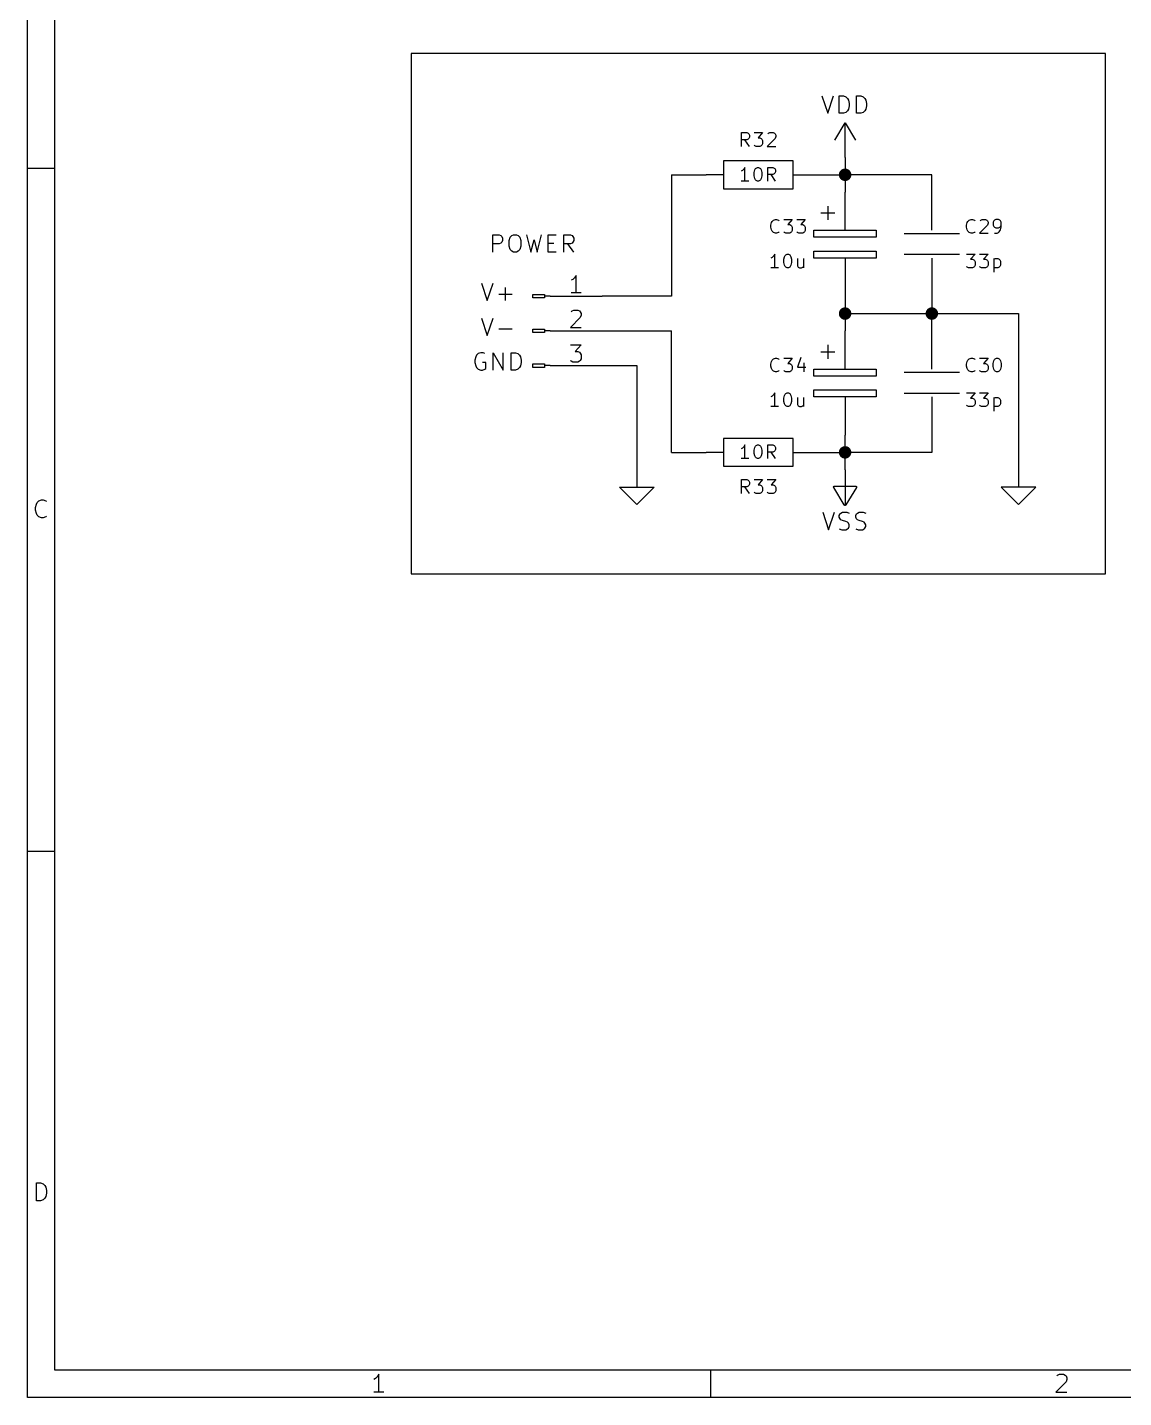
# Model space of a CAD drawing. Header units: millimetres. Extents: x 10 to 287, y -200 to -10.
# Drawn here: x 10 to 90.2, y -200 to -99.7 of the extents above; entities that cross this region are included whole.
import ezdxf

# ---------------------------------------------------------------- set-up
doc = ezdxf.new("R2010")
doc.units = ezdxf.units.MM
for name, color, linetype in [('BLACK', 250, 'CONTINUOUS'), ('CYAN', 134, 'CONTINUOUS'), ('GREENSIXTYFIVE', 129, 'CONTINUOUS'), ('LIGHTBLUE', 172, 'CONTINUOUS'), ('LIGHTRED', 12, 'CONTINUOUS'), ('RED', 14, 'CONTINUOUS')]:
    doc.layers.add(name, color=color, linetype=linetype)

msp = doc.modelspace()

# ---------------------------------------------------------------- linework, layer by layer
at = {"layer": 'BLACK', "linetype": 'CONTINUOUS'}
for p, q in [((69.85, -119.38), (69.85, -120.65)), ((76.2, -119.38), (76.2, -120.65)), ((69.85, -120.65), (69.85, -121.92)), ((69.85, -120.65), (76.2, -120.65)), ((76.2, -121.92), (76.2, -120.65)), ((76.2, -120.65), (82.55, -120.65)), ((82.55, -120.65), (82.55, -132.08)), ((42.8171, -123.8166), (42.7567, -124.0585)), ((42.7567, -124.0585), (42.7567, -124.2399)), ((42.7567, -124.2399), (42.8171, -124.4818)), ((42.8776, -123.6957), (42.8171, -123.8166)), ((42.9986, -123.5747), (42.8776, -123.6957)), ((43.18, -123.5142), (42.9986, -123.5747)), ((43.3614, -123.5142), (43.18, -123.5142)), ((43.5428, -124.2399), (43.3009, -124.2399)), ((43.4824, -123.5747), (43.3614, -123.5142)), ((43.5428, -124.6633), (43.5428, -124.2399)), ((44.0871, -124.7842), (44.0871, -123.5142)), ((44.0871, -123.5142), (44.8128, -124.7842)), ((44.8128, -124.7842), (44.8128, -123.5142)), ((45.4176, -124.7842), (45.4176, -123.5142)), ((45.4176, -123.5142), (45.72, -123.5142)), ((45.72, -123.5142), (45.9014, -123.5747)), ((45.9014, -123.5747), (46.0224, -123.6957)), ((46.0224, -123.6957), (46.0829, -123.8166)), ((46.0829, -123.8166), (46.1433, -124.0585)), ((46.1433, -124.2399), (46.0829, -124.4818)), ((46.1433, -124.0585), (46.1433, -124.2399)), ((42.8171, -124.4818), (42.8776, -124.6028)), ((42.8776, -124.6028), (42.9986, -124.7238)), ((42.9986, -124.7238), (43.18, -124.7842)), ((43.18, -124.7842), (43.3009, -124.7842)), ((43.3009, -124.7842), (43.4824, -124.7238)), ((43.4824, -124.7238), (43.5428, -124.6633)), ((45.72, -124.7842), (45.4176, -124.7842)), ((45.9014, -124.7238), (45.72, -124.7842)), ((46.0224, -124.6028), (45.9014, -124.7238)), ((46.0829, -124.4818), (46.0224, -124.6028)), ((52.07, -124.46), (54.61, -124.46)), ((54.61, -124.46), (54.61, -132.08))]:
    msp.add_line(p, q, dxfattribs=at)
at = {"layer": 'BLACK', "const_width": 0.4572}
for points in [[(69.6214, -120.65, 1), (70.0786, -120.65, 1)], [(75.9714, -120.65, 1), (76.4286, -120.65, 1)]]:
    msp.add_lwpolyline(points, format="xyb", close=True, dxfattribs=at)
at = {"layer": 'CYAN', "linetype": 'CONTINUOUS'}
for p, q in [((62.3333, -110.1842), (62.238, -110.2318)), ((62.3333, -110.1842), (62.238, -110.2318)), ((62.4285, -110.0889), (62.3333, -110.1842)), ((62.4285, -110.0889), (62.3333, -110.1842)), ((62.5237, -109.9461), (62.4285, -110.0889)), ((62.5237, -109.9461), (62.4285, -110.0889)), ((62.5237, -110.9461), (62.5237, -109.9461)), ((62.5237, -110.9461), (62.5237, -109.9461)), ((63.1904, -110.327), (63.238, -110.1365)), ((63.1904, -110.327), (63.238, -110.1365)), ((63.1904, -110.5651), (63.1904, -110.327)), ((63.1904, -110.5651), (63.1904, -110.327)), ((63.238, -110.1365), (63.2857, -110.0413)), ((63.238, -110.1365), (63.2857, -110.0413)), ((63.2857, -110.0413), (63.3333, -109.9937)), ((63.2857, -110.0413), (63.3333, -109.9937)), ((63.3333, -109.9937), (63.4285, -109.9461)), ((63.3333, -109.9937), (63.4285, -109.9461)), ((63.4285, -109.9461), (63.5238, -109.9461)), ((63.4285, -109.9461), (63.5238, -109.9461)), ((63.5238, -109.9461), (63.619, -109.9937)), ((63.5238, -109.9461), (63.619, -109.9937)), ((63.619, -109.9937), (63.6666, -110.0413)), ((63.619, -109.9937), (63.6666, -110.0413)), ((63.6666, -110.0413), (63.7142, -110.1365)), ((63.6666, -110.0413), (63.7142, -110.1365)), ((63.7142, -110.1365), (63.7619, -110.327)), ((63.7142, -110.1365), (63.7619, -110.327)), ((63.7619, -110.327), (63.7619, -110.5651)), ((63.7619, -110.327), (63.7619, -110.5651)), ((64.1904, -110.9461), (64.1904, -109.9461)), ((64.1904, -109.9461), (64.5714, -109.9461)), ((64.1904, -110.9461), (64.1904, -109.9461)), ((64.1904, -109.9461), (64.5714, -109.9461)), ((64.5714, -109.9461), (64.6666, -109.9937)), ((64.5714, -109.9461), (64.6666, -109.9937)), ((64.6666, -109.9937), (64.7143, -110.0413)), ((64.6666, -109.9937), (64.7143, -110.0413)), ((64.7143, -110.0413), (64.7619, -110.1365)), ((64.7143, -110.0413), (64.7619, -110.1365)), ((64.7619, -110.2794), (64.7143, -110.3746)), ((64.7619, -110.2794), (64.7143, -110.3746)), ((64.7619, -110.1365), (64.7619, -110.2794)), ((64.7619, -110.1365), (64.7619, -110.2794)), ((62.8095, -110.9461), (62.238, -110.9461)), ((62.8095, -110.9461), (62.238, -110.9461)), ((63.238, -110.7556), (63.1904, -110.5651)), ((63.238, -110.7556), (63.1904, -110.5651)), ((63.2857, -110.8508), (63.238, -110.7556)), ((63.2857, -110.8508), (63.238, -110.7556)), ((63.3333, -110.8985), (63.2857, -110.8508)), ((63.3333, -110.8985), (63.2857, -110.8508)), ((63.4285, -110.9461), (63.3333, -110.8985)), ((63.4285, -110.9461), (63.3333, -110.8985)), ((63.5238, -110.9461), (63.4285, -110.9461)), ((63.5238, -110.9461), (63.4285, -110.9461)), ((63.619, -110.8985), (63.5238, -110.9461)), ((63.619, -110.8985), (63.5238, -110.9461)), ((63.6666, -110.8508), (63.619, -110.8985)), ((63.6666, -110.8508), (63.619, -110.8985)), ((63.7142, -110.7556), (63.6666, -110.8508)), ((63.7142, -110.7556), (63.6666, -110.8508)), ((63.7619, -110.5651), (63.7142, -110.7556)), ((63.7619, -110.5651), (63.7142, -110.7556)), ((64.5714, -110.4699), (64.1904, -110.4699)), ((64.5714, -110.4699), (64.1904, -110.4699)), ((64.7619, -110.9461), (64.4285, -110.4699)), ((64.7619, -110.9461), (64.4285, -110.4699)), ((64.6666, -110.4223), (64.5714, -110.4699)), ((64.6666, -110.4223), (64.5714, -110.4699)), ((64.7143, -110.3746), (64.6666, -110.4223)), ((64.7143, -110.3746), (64.6666, -110.4223)), ((64.6986, -116.2961), (64.6034, -116.4389)), ((64.6986, -116.2961), (64.6034, -116.4389)), ((64.6986, -117.2961), (64.6986, -116.2961)), ((64.6986, -117.2961), (64.6986, -116.2961)), ((65.4606, -116.3913), (65.5082, -116.3437)), ((65.4606, -116.3913), (65.5082, -116.3437)), ((65.5082, -116.3437), (65.6034, -116.2961)), ((65.5082, -116.3437), (65.6034, -116.2961)), ((65.6034, -116.2961), (65.6987, -116.2961)), ((65.6034, -116.2961), (65.6987, -116.2961)), ((65.6987, -116.2961), (65.7939, -116.3437)), ((65.6987, -116.2961), (65.7939, -116.3437)), ((65.7939, -116.3437), (65.8415, -116.3913)), ((65.7939, -116.3437), (65.8415, -116.3913)), ((78.748, -116.2961), (79.3671, -116.2961)), ((79.3671, -116.2961), (79.0337, -116.677)), ((79.7004, -116.2961), (80.3195, -116.2961)), ((80.3195, -116.2961), (79.9861, -116.677)), ((64.5082, -116.5342), (64.4129, -116.5818)), ((64.5082, -116.5342), (64.4129, -116.5818)), ((64.9844, -117.2961), (64.4129, -117.2961)), ((64.9844, -117.2961), (64.4129, -117.2961)), ((64.6034, -116.4389), (64.5082, -116.5342)), ((64.6034, -116.4389), (64.5082, -116.5342)), ((65.3653, -116.677), (65.4129, -116.4865)), ((65.3653, -116.677), (65.4129, -116.4865)), ((65.3653, -116.9151), (65.3653, -116.677)), ((65.3653, -116.9151), (65.3653, -116.677)), ((65.4129, -117.1056), (65.3653, -116.9151)), ((65.4129, -117.1056), (65.3653, -116.9151)), ((65.4129, -116.4865), (65.4606, -116.3913)), ((65.4129, -116.4865), (65.4606, -116.3913)), ((65.4606, -117.2008), (65.4129, -117.1056)), ((65.4606, -117.2008), (65.4129, -117.1056)), ((65.5082, -117.2485), (65.4606, -117.2008)), ((65.5082, -117.2485), (65.4606, -117.2008)), ((65.6034, -117.2961), (65.5082, -117.2485)), ((65.6034, -117.2961), (65.5082, -117.2485)), ((65.6987, -117.2961), (65.6034, -117.2961)), ((65.6987, -117.2961), (65.6034, -117.2961)), ((65.7939, -117.2485), (65.6987, -117.2961)), ((65.7939, -117.2485), (65.6987, -117.2961)), ((65.8415, -117.2008), (65.7939, -117.2485)), ((65.8415, -117.2008), (65.7939, -117.2485)), ((65.8415, -116.3913), (65.8891, -116.4865)), ((65.8415, -116.3913), (65.8891, -116.4865)), ((65.8891, -117.1056), (65.8415, -117.2008)), ((65.8891, -117.1056), (65.8415, -117.2008)), ((65.8891, -116.4865), (65.9368, -116.677)), ((65.8891, -116.4865), (65.9368, -116.677)), ((65.9368, -116.9151), (65.8891, -117.1056)), ((65.9368, -116.9151), (65.8891, -117.1056)), ((65.9368, -116.677), (65.9368, -116.9151)), ((65.9368, -116.677), (65.9368, -116.9151)), ((66.3653, -116.6294), (66.3653, -117.1532)), ((66.3653, -116.6294), (66.3653, -117.1532)), ((66.3653, -117.1532), (66.413, -117.2485)), ((66.3653, -117.1532), (66.413, -117.2485)), ((66.413, -117.2485), (66.5082, -117.2961)), ((66.413, -117.2485), (66.5082, -117.2961)), ((66.5082, -117.2961), (66.6511, -117.2961)), ((66.5082, -117.2961), (66.6511, -117.2961)), ((66.6511, -117.2961), (66.7463, -117.2485)), ((66.6511, -117.2961), (66.7463, -117.2485)), ((66.7463, -117.2485), (66.7939, -117.2008)), ((66.7463, -117.2485), (66.7939, -117.2008)), ((66.7939, -116.6294), (66.7939, -117.2961)), ((66.7939, -116.6294), (66.7939, -117.2961)), ((78.7956, -117.2485), (78.748, -117.2008)), ((78.8909, -117.2961), (78.7956, -117.2485)), ((79.1766, -117.2961), (78.8909, -117.2961)), ((79.0337, -116.677), (79.1766, -116.677)), ((79.1766, -116.677), (79.2718, -116.7246)), ((79.2718, -117.2485), (79.1766, -117.2961)), ((79.2718, -116.7246), (79.3194, -116.7723)), ((79.3194, -117.2008), (79.2718, -117.2485)), ((79.3194, -116.7723), (79.3671, -116.8675)), ((79.3671, -117.1056), (79.3194, -117.2008)), ((79.3671, -116.8675), (79.3671, -117.1056)), ((79.748, -117.2485), (79.7004, -117.2008)), ((79.8433, -117.2961), (79.748, -117.2485)), ((80.129, -117.2961), (79.8433, -117.2961)), ((79.9861, -116.677), (80.129, -116.677)), ((80.129, -116.677), (80.2242, -116.7246)), ((80.2242, -117.2485), (80.129, -117.2961)), ((80.2242, -116.7246), (80.2718, -116.7723)), ((80.2718, -117.2008), (80.2242, -117.2485)), ((80.2718, -116.7723), (80.3195, -116.8675)), ((80.3195, -117.1056), (80.2718, -117.2008)), ((80.3195, -116.8675), (80.3195, -117.1056)), ((80.748, -116.6294), (80.748, -117.6294)), ((80.748, -116.677), (80.8433, -116.6294)), ((80.8433, -117.2961), (80.748, -117.2485)), ((80.8433, -116.6294), (81.0338, -116.6294)), ((81.0338, -117.2961), (80.8433, -117.2961)), ((81.0338, -116.6294), (81.129, -116.677)), ((81.129, -117.2485), (81.0338, -117.2961)), ((81.129, -116.677), (81.1766, -116.7246)), ((81.1766, -117.2008), (81.129, -117.2485)), ((81.1766, -116.7246), (81.2242, -116.8199)), ((81.2242, -117.1056), (81.1766, -117.2008)), ((81.2242, -116.8199), (81.2242, -117.1056)), ((64.5082, -126.6942), (64.4129, -126.7418)), ((64.5082, -126.6942), (64.4129, -126.7418)), ((64.6034, -126.5989), (64.5082, -126.6942)), ((64.6034, -126.5989), (64.5082, -126.6942)), ((64.6986, -126.4561), (64.6034, -126.5989)), ((64.6986, -126.4561), (64.6034, -126.5989)), ((64.6986, -127.4561), (64.6986, -126.4561)), ((64.6986, -127.4561), (64.6986, -126.4561)), ((65.3653, -126.837), (65.4129, -126.6465)), ((65.3653, -126.837), (65.4129, -126.6465)), ((65.3653, -127.0751), (65.3653, -126.837)), ((65.3653, -127.0751), (65.3653, -126.837)), ((65.4129, -127.2656), (65.3653, -127.0751)), ((65.4129, -127.2656), (65.3653, -127.0751)), ((65.4129, -126.6465), (65.4606, -126.5513)), ((65.4129, -126.6465), (65.4606, -126.5513)), ((65.4606, -127.3608), (65.4129, -127.2656)), ((65.4606, -127.3608), (65.4129, -127.2656)), ((65.4606, -126.5513), (65.5082, -126.5037)), ((65.4606, -126.5513), (65.5082, -126.5037)), ((65.5082, -127.4085), (65.4606, -127.3608)), ((65.5082, -127.4085), (65.4606, -127.3608)), ((65.5082, -126.5037), (65.6034, -126.4561)), ((65.5082, -126.5037), (65.6034, -126.4561)), ((65.6034, -126.4561), (65.6987, -126.4561)), ((65.6034, -126.4561), (65.6987, -126.4561)), ((65.6987, -126.4561), (65.7939, -126.5037)), ((65.6987, -126.4561), (65.7939, -126.5037)), ((65.7939, -126.5037), (65.8415, -126.5513)), ((65.7939, -126.5037), (65.8415, -126.5513)), ((65.8415, -127.3608), (65.7939, -127.4085)), ((65.8415, -127.3608), (65.7939, -127.4085)), ((65.8415, -126.5513), (65.8891, -126.6465)), ((65.8415, -126.5513), (65.8891, -126.6465)), ((65.8891, -127.2656), (65.8415, -127.3608)), ((65.8891, -127.2656), (65.8415, -127.3608)), ((65.8891, -126.6465), (65.9368, -126.837)), ((65.8891, -126.6465), (65.9368, -126.837)), ((65.9368, -127.0751), (65.8891, -127.2656)), ((65.9368, -127.0751), (65.8891, -127.2656)), ((65.9368, -126.837), (65.9368, -127.0751)), ((65.9368, -126.837), (65.9368, -127.0751)), ((66.3653, -126.7894), (66.3653, -127.3132)), ((66.3653, -126.7894), (66.3653, -127.3132)), ((66.3653, -127.3132), (66.413, -127.4085)), ((66.3653, -127.3132), (66.413, -127.4085)), ((66.7463, -127.4085), (66.7939, -127.3608)), ((66.7463, -127.4085), (66.7939, -127.3608)), ((66.7939, -126.7894), (66.7939, -127.4561)), ((66.7939, -126.7894), (66.7939, -127.4561)), ((78.748, -126.4561), (79.3671, -126.4561)), ((78.7956, -127.4085), (78.748, -127.3608)), ((79.3671, -126.4561), (79.0337, -126.837)), ((79.0337, -126.837), (79.1766, -126.837)), ((79.1766, -126.837), (79.2718, -126.8846)), ((79.2718, -126.8846), (79.3194, -126.9323)), ((79.3194, -127.3608), (79.2718, -127.4085)), ((79.3194, -126.9323), (79.3671, -127.0275)), ((79.3671, -127.2656), (79.3194, -127.3608)), ((79.3671, -127.0275), (79.3671, -127.2656)), ((79.7004, -126.4561), (80.3195, -126.4561)), ((79.748, -127.4085), (79.7004, -127.3608)), ((80.3195, -126.4561), (79.9861, -126.837)), ((79.9861, -126.837), (80.129, -126.837)), ((80.129, -126.837), (80.2242, -126.8846)), ((80.2242, -126.8846), (80.2718, -126.9323)), ((80.2718, -127.3608), (80.2242, -127.4085)), ((80.2718, -126.9323), (80.3195, -127.0275)), ((80.3195, -127.2656), (80.2718, -127.3608)), ((80.3195, -127.0275), (80.3195, -127.2656)), ((80.748, -126.7894), (80.748, -127.7894)), ((80.748, -126.837), (80.8433, -126.7894)), ((80.8433, -126.7894), (81.0338, -126.7894)), ((81.0338, -126.7894), (81.129, -126.837)), ((81.129, -126.837), (81.1766, -126.8846)), ((81.1766, -127.3608), (81.129, -127.4085)), ((81.1766, -126.8846), (81.2242, -126.9799)), ((81.2242, -127.2656), (81.1766, -127.3608)), ((81.2242, -126.9799), (81.2242, -127.2656)), ((64.9844, -127.4561), (64.4129, -127.4561)), ((64.9844, -127.4561), (64.4129, -127.4561)), ((65.6034, -127.4561), (65.5082, -127.4085)), ((65.6034, -127.4561), (65.5082, -127.4085)), ((65.6987, -127.4561), (65.6034, -127.4561)), ((65.6987, -127.4561), (65.6034, -127.4561)), ((65.7939, -127.4085), (65.6987, -127.4561)), ((65.7939, -127.4085), (65.6987, -127.4561)), ((66.413, -127.4085), (66.5082, -127.4561)), ((66.413, -127.4085), (66.5082, -127.4561)), ((66.5082, -127.4561), (66.6511, -127.4561)), ((66.5082, -127.4561), (66.6511, -127.4561)), ((66.6511, -127.4561), (66.7463, -127.4085)), ((66.6511, -127.4561), (66.7463, -127.4085)), ((78.8909, -127.4561), (78.7956, -127.4085)), ((79.1766, -127.4561), (78.8909, -127.4561)), ((79.2718, -127.4085), (79.1766, -127.4561)), ((79.8433, -127.4561), (79.748, -127.4085)), ((80.129, -127.4561), (79.8433, -127.4561)), ((80.2242, -127.4085), (80.129, -127.4561)), ((80.8433, -127.4561), (80.748, -127.4085)), ((81.0338, -127.4561), (80.8433, -127.4561)), ((81.129, -127.4085), (81.0338, -127.4561)), ((62.5237, -130.2661), (62.4285, -130.4089)), ((62.5237, -130.2661), (62.4285, -130.4089)), ((62.5237, -131.2661), (62.5237, -130.2661)), ((62.5237, -131.2661), (62.5237, -130.2661)), ((63.238, -130.4565), (63.2857, -130.3613)), ((63.238, -130.4565), (63.2857, -130.3613)), ((63.2857, -130.3613), (63.3333, -130.3137)), ((63.2857, -130.3613), (63.3333, -130.3137)), ((63.3333, -130.3137), (63.4285, -130.2661)), ((63.3333, -130.3137), (63.4285, -130.2661)), ((63.4285, -130.2661), (63.5238, -130.2661)), ((63.4285, -130.2661), (63.5238, -130.2661)), ((63.5238, -130.2661), (63.619, -130.3137)), ((63.5238, -130.2661), (63.619, -130.3137)), ((63.619, -130.3137), (63.6666, -130.3613)), ((63.619, -130.3137), (63.6666, -130.3613)), ((63.6666, -130.3613), (63.7142, -130.4565)), ((63.6666, -130.3613), (63.7142, -130.4565)), ((64.1904, -131.2661), (64.1904, -130.2661)), ((64.1904, -130.2661), (64.5714, -130.2661)), ((64.1904, -131.2661), (64.1904, -130.2661)), ((64.1904, -130.2661), (64.5714, -130.2661)), ((64.5714, -130.2661), (64.6666, -130.3137)), ((64.5714, -130.2661), (64.6666, -130.3137)), ((64.6666, -130.3137), (64.7143, -130.3613)), ((64.6666, -130.3137), (64.7143, -130.3613)), ((64.7143, -130.3613), (64.7619, -130.4565)), ((64.7143, -130.3613), (64.7619, -130.4565)), ((62.3333, -130.5042), (62.238, -130.5518)), ((62.3333, -130.5042), (62.238, -130.5518)), ((62.8095, -131.2661), (62.238, -131.2661)), ((62.8095, -131.2661), (62.238, -131.2661)), ((62.4285, -130.4089), (62.3333, -130.5042)), ((62.4285, -130.4089), (62.3333, -130.5042)), ((63.1904, -130.647), (63.238, -130.4565)), ((63.1904, -130.647), (63.238, -130.4565)), ((63.1904, -130.8851), (63.1904, -130.647)), ((63.1904, -130.8851), (63.1904, -130.647)), ((63.238, -131.0756), (63.1904, -130.8851)), ((63.238, -131.0756), (63.1904, -130.8851)), ((63.2857, -131.1708), (63.238, -131.0756)), ((63.2857, -131.1708), (63.238, -131.0756)), ((63.3333, -131.2185), (63.2857, -131.1708)), ((63.3333, -131.2185), (63.2857, -131.1708)), ((63.4285, -131.2661), (63.3333, -131.2185)), ((63.4285, -131.2661), (63.3333, -131.2185)), ((63.5238, -131.2661), (63.4285, -131.2661)), ((63.5238, -131.2661), (63.4285, -131.2661)), ((63.619, -131.2185), (63.5238, -131.2661)), ((63.619, -131.2185), (63.5238, -131.2661)), ((63.6666, -131.1708), (63.619, -131.2185)), ((63.6666, -131.1708), (63.619, -131.2185)), ((63.7142, -131.0756), (63.6666, -131.1708)), ((63.7142, -131.0756), (63.6666, -131.1708)), ((63.7142, -130.4565), (63.7619, -130.647)), ((63.7142, -130.4565), (63.7619, -130.647)), ((63.7619, -130.8851), (63.7142, -131.0756)), ((63.7619, -130.8851), (63.7142, -131.0756)), ((63.7619, -130.647), (63.7619, -130.8851)), ((63.7619, -130.647), (63.7619, -130.8851)), ((64.5714, -130.7899), (64.1904, -130.7899)), ((64.5714, -130.7899), (64.1904, -130.7899)), ((64.7619, -131.2661), (64.4285, -130.7899)), ((64.7619, -131.2661), (64.4285, -130.7899)), ((64.6666, -130.7423), (64.5714, -130.7899)), ((64.6666, -130.7423), (64.5714, -130.7899)), ((64.7143, -130.6946), (64.6666, -130.7423)), ((64.7143, -130.6946), (64.6666, -130.7423)), ((64.7619, -130.5994), (64.7143, -130.6946)), ((64.7619, -130.5994), (64.7143, -130.6946)), ((64.7619, -130.4565), (64.7619, -130.5994)), ((64.7619, -130.4565), (64.7619, -130.5994))]:
    msp.add_line(p, q, dxfattribs=at)
at = {"layer": 'GREENSIXTYFIVE', "linetype": 'CONTINUOUS'}
for p, q in [((68.1566, -104.7192), (68.5799, -105.9892)), ((68.5799, -105.9892), (69.0033, -104.7192)), ((69.4266, -105.9892), (69.4266, -104.7192)), ((69.4266, -104.7192), (69.729, -104.7192)), ((69.729, -104.7192), (69.9104, -104.7797)), ((69.9104, -104.7797), (70.0314, -104.9007)), ((70.0314, -104.9007), (70.0919, -105.0216)), ((70.0919, -105.0216), (70.1523, -105.2635)), ((70.1523, -105.2635), (70.1523, -105.4449)), ((70.6966, -105.9892), (70.6966, -104.7192)), ((70.6966, -104.7192), (70.999, -104.7192)), ((70.999, -104.7192), (71.1804, -104.7797)), ((71.1804, -104.7797), (71.3014, -104.9007)), ((71.3014, -104.9007), (71.3619, -105.0216)), ((71.3619, -105.0216), (71.4223, -105.2635)), ((71.4223, -105.2635), (71.4223, -105.4449)), ((69.729, -105.9892), (69.4266, -105.9892)), ((69.9104, -105.9288), (69.729, -105.9892)), ((70.0314, -105.8078), (69.9104, -105.9288)), ((70.0919, -105.6868), (70.0314, -105.8078)), ((70.1523, -105.4449), (70.0919, -105.6868)), ((70.999, -105.9892), (70.6966, -105.9892)), ((71.1804, -105.9288), (70.999, -105.9892)), ((71.3014, -105.8078), (71.1804, -105.9288)), ((71.3619, -105.6868), (71.3014, -105.8078)), ((71.4223, -105.4449), (71.3619, -105.6868)), ((62.2663, -108.4132), (62.2663, -107.3972)), ((62.2663, -107.3972), (62.6533, -107.3972)), ((62.2663, -108.4132), (62.2663, -107.3972)), ((62.2663, -107.3972), (62.6533, -107.3972)), ((62.6533, -107.9294), (62.2663, -107.9294)), ((62.6533, -107.9294), (62.2663, -107.9294)), ((62.8468, -108.4132), (62.5082, -107.9294)), ((62.8468, -108.4132), (62.5082, -107.9294)), ((62.6533, -107.3972), (62.7501, -107.4456)), ((62.6533, -107.3972), (62.7501, -107.4456)), ((62.7501, -107.881), (62.6533, -107.9294)), ((62.7501, -107.881), (62.6533, -107.9294)), ((62.7501, -107.4456), (62.7984, -107.494)), ((62.7501, -107.4456), (62.7984, -107.494)), ((62.7984, -107.8327), (62.7501, -107.881)), ((62.7984, -107.8327), (62.7501, -107.881)), ((62.7984, -107.494), (62.8468, -107.5908)), ((62.7984, -107.494), (62.8468, -107.5908)), ((62.8468, -107.7359), (62.7984, -107.8327)), ((62.8468, -107.7359), (62.7984, -107.8327)), ((62.8468, -107.5908), (62.8468, -107.7359)), ((62.8468, -107.5908), (62.8468, -107.7359)), ((63.1855, -107.3972), (63.8144, -107.3972)), ((63.1855, -107.3972), (63.8144, -107.3972)), ((63.2339, -108.3649), (63.1855, -108.3165)), ((63.2339, -108.3649), (63.1855, -108.3165)), ((63.8144, -107.3972), (63.4758, -107.7843)), ((63.8144, -107.3972), (63.4758, -107.7843)), ((63.4758, -107.7843), (63.6209, -107.7843)), ((63.4758, -107.7843), (63.6209, -107.7843)), ((63.6209, -107.7843), (63.7177, -107.8327)), ((63.6209, -107.7843), (63.7177, -107.8327)), ((63.7177, -107.8327), (63.7661, -107.881)), ((63.7177, -107.8327), (63.7661, -107.881)), ((63.7661, -108.3165), (63.7177, -108.3649)), ((63.7661, -108.3165), (63.7177, -108.3649)), ((63.7661, -107.881), (63.8144, -107.9778)), ((63.7661, -107.881), (63.8144, -107.9778)), ((63.8144, -108.2197), (63.7661, -108.3165)), ((63.8144, -108.2197), (63.7661, -108.3165)), ((63.8144, -107.9778), (63.8144, -108.2197)), ((63.8144, -107.9778), (63.8144, -108.2197)), ((64.7337, -107.8327), (64.1531, -108.4132)), ((64.7337, -107.8327), (64.1531, -108.4132)), ((64.2015, -107.494), (64.2499, -107.4456)), ((64.2015, -107.494), (64.2499, -107.4456)), ((64.2499, -107.4456), (64.3466, -107.3972)), ((64.2499, -107.4456), (64.3466, -107.3972)), ((64.3466, -107.3972), (64.5885, -107.3972)), ((64.3466, -107.3972), (64.5885, -107.3972)), ((64.5885, -107.3972), (64.6853, -107.4456)), ((64.5885, -107.3972), (64.6853, -107.4456)), ((64.6853, -107.4456), (64.7337, -107.494)), ((64.6853, -107.4456), (64.7337, -107.494)), ((64.7337, -107.494), (64.782, -107.5908)), ((64.7337, -107.494), (64.782, -107.5908)), ((64.782, -107.6875), (64.7337, -107.8327)), ((64.782, -107.6875), (64.7337, -107.8327)), ((64.782, -107.5908), (64.782, -107.6875)), ((64.782, -107.5908), (64.782, -107.6875)), ((63.3306, -108.4132), (63.2339, -108.3649)), ((63.3306, -108.4132), (63.2339, -108.3649)), ((63.6209, -108.4132), (63.3306, -108.4132)), ((63.6209, -108.4132), (63.3306, -108.4132)), ((63.7177, -108.3649), (63.6209, -108.4132)), ((63.7177, -108.3649), (63.6209, -108.4132)), ((64.1531, -108.4132), (64.782, -108.4132)), ((64.1531, -108.4132), (64.782, -108.4132)), ((64.4129, -114.1846), (64.4605, -113.9942)), ((64.4129, -114.1846), (64.4605, -113.9942)), ((64.4129, -114.3275), (64.4129, -114.1846)), ((64.4129, -114.3275), (64.4129, -114.1846)), ((64.4605, -114.518), (64.4129, -114.3275)), ((64.4605, -114.518), (64.4129, -114.3275)), ((64.4605, -113.9942), (64.5082, -113.8989)), ((64.4605, -113.9942), (64.5082, -113.8989)), ((64.5082, -113.8989), (64.6034, -113.8037)), ((64.5082, -113.8989), (64.6034, -113.8037)), ((64.6034, -113.8037), (64.7463, -113.7561)), ((64.6034, -113.8037), (64.7463, -113.7561)), ((64.7463, -113.7561), (64.8415, -113.7561)), ((64.7463, -113.7561), (64.8415, -113.7561)), ((64.8415, -113.7561), (64.9844, -113.8037)), ((64.8415, -113.7561), (64.9844, -113.8037)), ((64.9844, -113.8037), (65.032, -113.8513)), ((64.9844, -113.8037), (65.032, -113.8513)), ((65.3653, -113.7561), (65.9844, -113.7561)), ((65.3653, -113.7561), (65.9844, -113.7561)), ((65.9844, -113.7561), (65.651, -114.137)), ((65.9844, -113.7561), (65.651, -114.137)), ((65.651, -114.137), (65.7939, -114.137)), ((65.651, -114.137), (65.7939, -114.137)), ((65.7939, -114.137), (65.8891, -114.1846)), ((65.7939, -114.137), (65.8891, -114.1846)), ((65.8891, -114.1846), (65.9367, -114.2323)), ((65.8891, -114.1846), (65.9367, -114.2323)), ((65.9367, -114.2323), (65.9844, -114.3275)), ((65.9367, -114.2323), (65.9844, -114.3275)), ((65.9844, -114.3275), (65.9844, -114.5656)), ((65.9844, -114.3275), (65.9844, -114.5656)), ((66.3177, -113.7561), (66.9368, -113.7561)), ((66.3177, -113.7561), (66.9368, -113.7561)), ((66.9368, -113.7561), (66.6034, -114.137)), ((66.9368, -113.7561), (66.6034, -114.137)), ((66.6034, -114.137), (66.7463, -114.137)), ((66.6034, -114.137), (66.7463, -114.137)), ((66.7463, -114.137), (66.8415, -114.1846)), ((66.7463, -114.137), (66.8415, -114.1846)), ((66.8415, -114.1846), (66.8891, -114.2323)), ((66.8415, -114.1846), (66.8891, -114.2323)), ((66.8891, -114.2323), (66.9368, -114.3275)), ((66.8891, -114.2323), (66.9368, -114.3275)), ((66.9368, -114.3275), (66.9368, -114.5656)), ((66.9368, -114.3275), (66.9368, -114.5656)), ((78.748, -114.1846), (78.7956, -113.9942)), ((78.748, -114.3275), (78.748, -114.1846)), ((78.7956, -114.518), (78.748, -114.3275)), ((78.7956, -113.9942), (78.8433, -113.8989)), ((78.8433, -113.8989), (78.9385, -113.8037)), ((78.9385, -113.8037), (79.0814, -113.7561)), ((79.0814, -113.7561), (79.1766, -113.7561)), ((79.1766, -113.7561), (79.3195, -113.8037)), ((79.3195, -113.8037), (79.3671, -113.8513)), ((80.2718, -114.1846), (79.7004, -114.7561)), ((79.748, -113.8513), (79.7956, -113.8037)), ((79.7956, -113.8037), (79.8909, -113.7561)), ((79.8909, -113.7561), (80.129, -113.7561)), ((80.129, -113.7561), (80.2242, -113.8037)), ((80.2242, -113.8037), (80.2718, -113.8513)), ((80.2718, -113.8513), (80.3195, -113.9465)), ((80.3195, -114.0418), (80.2718, -114.1846)), ((80.3195, -113.9465), (80.3195, -114.0418)), ((80.748, -113.8513), (80.7004, -113.9465)), ((80.7004, -113.9465), (80.7004, -114.1846)), ((80.7004, -114.1846), (80.748, -114.2799)), ((80.7957, -113.8037), (80.748, -113.8513)), ((80.748, -114.2799), (80.7957, -114.3275)), ((80.8909, -113.7561), (80.7957, -113.8037)), ((80.7957, -114.3275), (80.8909, -114.3751)), ((81.0814, -113.7561), (80.8909, -113.7561)), ((81.1766, -113.8037), (81.0814, -113.7561)), ((81.0814, -114.3751), (81.1766, -114.3275)), ((81.2242, -113.8513), (81.1766, -113.8037)), ((81.1766, -114.3275), (81.2242, -114.2799)), ((81.2719, -113.9465), (81.2242, -113.8513)), ((81.2242, -114.2799), (81.2719, -114.1846)), ((81.2242, -114.518), (81.2719, -114.3275)), ((81.2719, -114.3275), (81.2719, -113.9465)), ((44.0569, -116.1492), (44.0569, -114.8792)), ((44.0569, -114.8792), (44.5407, -114.8792)), ((44.5407, -114.8792), (44.6617, -114.9397)), ((44.6617, -114.9397), (44.7222, -115.0002)), ((44.7222, -115.0002), (44.7826, -115.1211)), ((44.7826, -115.3026), (44.7222, -115.4235)), ((44.7826, -115.1211), (44.7826, -115.3026)), ((45.2665, -115.3026), (45.3269, -115.0607)), ((45.2665, -115.7259), (45.2665, -115.3026)), ((45.3269, -115.0607), (45.4479, -114.9397)), ((45.4479, -114.9397), (45.5688, -114.8792)), ((45.5688, -114.8792), (45.8107, -114.8792)), ((45.8107, -114.8792), (45.9317, -114.9397)), ((45.9317, -114.9397), (46.0526, -115.0607)), ((46.0526, -115.0607), (46.1131, -115.3026)), ((46.1131, -115.3026), (46.1131, -115.7259)), ((46.5365, -114.8792), (46.8389, -116.1492)), ((46.8389, -116.1492), (47.0808, -115.2421)), ((47.0808, -115.2421), (47.3227, -116.1492)), ((47.3227, -116.1492), (47.6251, -114.8792)), ((48.1088, -116.1492), (48.1088, -114.8792)), ((48.1088, -114.8792), (48.7136, -114.8792)), ((49.2578, -116.1492), (49.2578, -114.8792)), ((49.2578, -114.8792), (49.7416, -114.8792)), ((49.7416, -114.8792), (49.8626, -114.9397)), ((49.8626, -114.9397), (49.9231, -115.0002)), ((49.9231, -115.0002), (49.9835, -115.1211)), ((49.9835, -115.3026), (49.9231, -115.4235)), ((49.9835, -115.1211), (49.9835, -115.3026)), ((64.5082, -114.6132), (64.4605, -114.518)), ((64.5082, -114.6132), (64.4605, -114.518)), ((64.6034, -114.7085), (64.5082, -114.6132)), ((64.6034, -114.7085), (64.5082, -114.6132)), ((64.7463, -114.7561), (64.6034, -114.7085)), ((64.7463, -114.7561), (64.6034, -114.7085)), ((64.8415, -114.7561), (64.7463, -114.7561)), ((64.8415, -114.7561), (64.7463, -114.7561)), ((64.9844, -114.7085), (64.8415, -114.7561)), ((64.9844, -114.7085), (64.8415, -114.7561)), ((65.032, -114.6608), (64.9844, -114.7085)), ((65.032, -114.6608), (64.9844, -114.7085)), ((65.4129, -114.7085), (65.3653, -114.6608)), ((65.4129, -114.7085), (65.3653, -114.6608)), ((65.5082, -114.7561), (65.4129, -114.7085)), ((65.5082, -114.7561), (65.4129, -114.7085)), ((65.7939, -114.7561), (65.5082, -114.7561)), ((65.7939, -114.7561), (65.5082, -114.7561)), ((65.8891, -114.7085), (65.7939, -114.7561)), ((65.8891, -114.7085), (65.7939, -114.7561)), ((65.9367, -114.6608), (65.8891, -114.7085)), ((65.9367, -114.6608), (65.8891, -114.7085)), ((65.9844, -114.5656), (65.9367, -114.6608)), ((65.9844, -114.5656), (65.9367, -114.6608)), ((66.3653, -114.7085), (66.3177, -114.6608)), ((66.3653, -114.7085), (66.3177, -114.6608)), ((66.4606, -114.7561), (66.3653, -114.7085)), ((66.4606, -114.7561), (66.3653, -114.7085)), ((66.7463, -114.7561), (66.4606, -114.7561)), ((66.7463, -114.7561), (66.4606, -114.7561)), ((66.8415, -114.7085), (66.7463, -114.7561)), ((66.8415, -114.7085), (66.7463, -114.7561)), ((66.8891, -114.6608), (66.8415, -114.7085)), ((66.8891, -114.6608), (66.8415, -114.7085)), ((66.9368, -114.5656), (66.8891, -114.6608)), ((66.9368, -114.5656), (66.8891, -114.6608)), ((78.8433, -114.6132), (78.7956, -114.518)), ((78.9385, -114.7085), (78.8433, -114.6132)), ((79.0814, -114.7561), (78.9385, -114.7085)), ((79.1766, -114.7561), (79.0814, -114.7561)), ((79.3195, -114.7085), (79.1766, -114.7561)), ((79.3671, -114.6608), (79.3195, -114.7085)), ((79.7004, -114.7561), (80.3195, -114.7561)), ((80.7957, -114.7561), (80.9861, -114.7561)), ((80.8909, -114.3751), (81.0814, -114.3751)), ((80.9861, -114.7561), (81.0814, -114.7085)), ((81.0814, -114.7085), (81.129, -114.6608)), ((81.129, -114.6608), (81.2242, -114.518)), ((44.5407, -115.5445), (44.0569, -115.5445)), ((44.6617, -115.484), (44.5407, -115.5445)), ((44.7222, -115.4235), (44.6617, -115.484)), ((45.3269, -115.9678), (45.2665, -115.7259)), ((45.4479, -116.0888), (45.3269, -115.9678)), ((45.5688, -116.1492), (45.4479, -116.0888)), ((45.8107, -116.1492), (45.5688, -116.1492)), ((45.9317, -116.0888), (45.8107, -116.1492)), ((46.0526, -115.9678), (45.9317, -116.0888)), ((46.1131, -115.7259), (46.0526, -115.9678)), ((48.1088, -115.484), (48.5322, -115.484)), ((48.7136, -116.1492), (48.1088, -116.1492)), ((49.7416, -115.5445), (49.2578, -115.5445)), ((49.9835, -116.1492), (49.5602, -115.5445)), ((49.8626, -115.484), (49.7416, -115.5445)), ((49.9231, -115.4235), (49.8626, -115.484)), ((64.4129, -124.3446), (64.4605, -124.1542)), ((64.4129, -124.3446), (64.4605, -124.1542)), ((64.4129, -124.4875), (64.4129, -124.3446)), ((64.4129, -124.4875), (64.4129, -124.3446)), ((64.4605, -124.1542), (64.5082, -124.0589)), ((64.4605, -124.1542), (64.5082, -124.0589)), ((64.5082, -124.0589), (64.6034, -123.9637)), ((64.5082, -124.0589), (64.6034, -123.9637)), ((64.6034, -123.9637), (64.7463, -123.9161)), ((64.6034, -123.9637), (64.7463, -123.9161)), ((64.7463, -123.9161), (64.8415, -123.9161)), ((64.7463, -123.9161), (64.8415, -123.9161)), ((64.8415, -123.9161), (64.9844, -123.9637)), ((64.8415, -123.9161), (64.9844, -123.9637)), ((64.9844, -123.9637), (65.032, -124.0113)), ((64.9844, -123.9637), (65.032, -124.0113)), ((65.3653, -123.9161), (65.9844, -123.9161)), ((65.3653, -123.9161), (65.9844, -123.9161)), ((65.9844, -123.9161), (65.651, -124.297)), ((65.9844, -123.9161), (65.651, -124.297)), ((65.651, -124.297), (65.7939, -124.297)), ((65.651, -124.297), (65.7939, -124.297)), ((65.7939, -124.297), (65.8891, -124.3446)), ((65.7939, -124.297), (65.8891, -124.3446)), ((65.8891, -124.3446), (65.9367, -124.3923)), ((65.8891, -124.3446), (65.9367, -124.3923)), ((66.6034, -123.8685), (66.3653, -124.5827)), ((66.6034, -123.8685), (66.3653, -124.5827)), ((66.8415, -124.2494), (66.8415, -124.9161)), ((66.8415, -124.2494), (66.8415, -124.9161)), ((78.748, -124.3446), (78.7956, -124.1542)), ((78.748, -124.4875), (78.748, -124.3446)), ((78.7956, -124.1542), (78.8433, -124.0589)), ((78.8433, -124.0589), (78.9385, -123.9637)), ((78.9385, -123.9637), (79.0814, -123.9161)), ((79.0814, -123.9161), (79.1766, -123.9161)), ((79.1766, -123.9161), (79.3195, -123.9637)), ((79.3195, -123.9637), (79.3671, -124.0113)), ((79.7004, -123.9161), (80.3195, -123.9161)), ((80.3195, -123.9161), (79.9861, -124.297)), ((79.9861, -124.297), (80.129, -124.297)), ((80.129, -124.297), (80.2242, -124.3446)), ((80.2242, -124.3446), (80.2718, -124.3923)), ((80.7004, -124.297), (80.748, -124.1065)), ((80.7004, -124.5351), (80.7004, -124.297)), ((80.748, -124.1065), (80.7957, -124.0113)), ((80.7957, -124.0113), (80.8433, -123.9637)), ((80.8433, -123.9637), (80.9385, -123.9161)), ((80.9385, -123.9161), (81.0338, -123.9161)), ((81.0338, -123.9161), (81.129, -123.9637)), ((81.129, -123.9637), (81.1766, -124.0113)), ((81.1766, -124.0113), (81.2242, -124.1065)), ((81.2242, -124.1065), (81.2719, -124.297)), ((81.2719, -124.297), (81.2719, -124.5351)), ((64.4605, -124.678), (64.4129, -124.4875)), ((64.4605, -124.678), (64.4129, -124.4875)), ((64.5082, -124.7732), (64.4605, -124.678)), ((64.5082, -124.7732), (64.4605, -124.678)), ((64.6034, -124.8685), (64.5082, -124.7732)), ((64.6034, -124.8685), (64.5082, -124.7732)), ((64.7463, -124.9161), (64.6034, -124.8685)), ((64.7463, -124.9161), (64.6034, -124.8685)), ((64.8415, -124.9161), (64.7463, -124.9161)), ((64.8415, -124.9161), (64.7463, -124.9161)), ((64.9844, -124.8685), (64.8415, -124.9161)), ((64.9844, -124.8685), (64.8415, -124.9161)), ((65.032, -124.8208), (64.9844, -124.8685)), ((65.032, -124.8208), (64.9844, -124.8685)), ((65.4129, -124.8685), (65.3653, -124.8208)), ((65.4129, -124.8685), (65.3653, -124.8208)), ((65.5082, -124.9161), (65.4129, -124.8685)), ((65.5082, -124.9161), (65.4129, -124.8685)), ((65.7939, -124.9161), (65.5082, -124.9161)), ((65.7939, -124.9161), (65.5082, -124.9161)), ((65.8891, -124.8685), (65.7939, -124.9161)), ((65.8891, -124.8685), (65.7939, -124.9161)), ((65.9367, -124.8208), (65.8891, -124.8685)), ((65.9367, -124.8208), (65.8891, -124.8685)), ((65.9367, -124.3923), (65.9844, -124.4875)), ((65.9367, -124.3923), (65.9844, -124.4875)), ((65.9844, -124.7256), (65.9367, -124.8208)), ((65.9844, -124.7256), (65.9367, -124.8208)), ((65.9844, -124.4875), (65.9844, -124.7256)), ((65.9844, -124.4875), (65.9844, -124.7256)), ((66.3653, -124.5827), (66.9844, -124.5827)), ((66.3653, -124.5827), (66.9844, -124.5827)), ((78.7956, -124.678), (78.748, -124.4875)), ((78.8433, -124.7732), (78.7956, -124.678)), ((78.9385, -124.8685), (78.8433, -124.7732)), ((79.0814, -124.9161), (78.9385, -124.8685)), ((79.1766, -124.9161), (79.0814, -124.9161)), ((79.3195, -124.8685), (79.1766, -124.9161)), ((79.3671, -124.8208), (79.3195, -124.8685)), ((79.748, -124.8685), (79.7004, -124.8208)), ((79.8433, -124.9161), (79.748, -124.8685)), ((80.129, -124.9161), (79.8433, -124.9161)), ((80.2242, -124.8685), (80.129, -124.9161)), ((80.2718, -124.8208), (80.2242, -124.8685)), ((80.2718, -124.3923), (80.3195, -124.4875)), ((80.3195, -124.7256), (80.2718, -124.8208)), ((80.3195, -124.4875), (80.3195, -124.7256)), ((80.748, -124.7256), (80.7004, -124.5351)), ((80.7957, -124.8208), (80.748, -124.7256)), ((80.8433, -124.8685), (80.7957, -124.8208)), ((80.9385, -124.9161), (80.8433, -124.8685)), ((81.0338, -124.9161), (80.9385, -124.9161)), ((81.129, -124.8685), (81.0338, -124.9161)), ((81.1766, -124.8208), (81.129, -124.8685)), ((81.2242, -124.7256), (81.1766, -124.8208)), ((81.2719, -124.5351), (81.2242, -124.7256)), ((62.2663, -133.8132), (62.2663, -132.7972)), ((62.2663, -132.7972), (62.6533, -132.7972)), ((62.2663, -133.8132), (62.2663, -132.7972)), ((62.2663, -132.7972), (62.6533, -132.7972)), ((62.6533, -133.3294), (62.2663, -133.3294)), ((62.6533, -133.3294), (62.2663, -133.3294)), ((62.8468, -133.8132), (62.5082, -133.3294)), ((62.8468, -133.8132), (62.5082, -133.3294)), ((62.6533, -132.7972), (62.7501, -132.8456)), ((62.6533, -132.7972), (62.7501, -132.8456)), ((62.7501, -133.281), (62.6533, -133.3294)), ((62.7501, -133.281), (62.6533, -133.3294)), ((62.7501, -132.8456), (62.7984, -132.894)), ((62.7501, -132.8456), (62.7984, -132.894)), ((62.7984, -133.2327), (62.7501, -133.281)), ((62.7984, -133.2327), (62.7501, -133.281)), ((62.7984, -132.894), (62.8468, -132.9908)), ((62.7984, -132.894), (62.8468, -132.9908)), ((62.8468, -133.1359), (62.7984, -133.2327)), ((62.8468, -133.1359), (62.7984, -133.2327)), ((62.8468, -132.9908), (62.8468, -133.1359)), ((62.8468, -132.9908), (62.8468, -133.1359)), ((63.1855, -132.7972), (63.8144, -132.7972)), ((63.1855, -132.7972), (63.8144, -132.7972)), ((63.8144, -132.7972), (63.4758, -133.1843)), ((63.8144, -132.7972), (63.4758, -133.1843)), ((63.4758, -133.1843), (63.6209, -133.1843)), ((63.4758, -133.1843), (63.6209, -133.1843)), ((63.6209, -133.1843), (63.7177, -133.2327)), ((63.6209, -133.1843), (63.7177, -133.2327)), ((63.7177, -133.2327), (63.7661, -133.281)), ((63.7177, -133.2327), (63.7661, -133.281)), ((63.7661, -133.281), (63.8144, -133.3778)), ((63.7661, -133.281), (63.8144, -133.3778)), ((63.8144, -133.3778), (63.8144, -133.6197)), ((63.8144, -133.3778), (63.8144, -133.6197)), ((64.1531, -132.7972), (64.782, -132.7972)), ((64.1531, -132.7972), (64.782, -132.7972)), ((64.782, -132.7972), (64.4434, -133.1843)), ((64.782, -132.7972), (64.4434, -133.1843)), ((64.4434, -133.1843), (64.5885, -133.1843)), ((64.4434, -133.1843), (64.5885, -133.1843)), ((64.5885, -133.1843), (64.6853, -133.2327)), ((64.5885, -133.1843), (64.6853, -133.2327)), ((64.6853, -133.2327), (64.7337, -133.281)), ((64.6853, -133.2327), (64.7337, -133.281)), ((64.7337, -133.281), (64.782, -133.3778)), ((64.7337, -133.281), (64.782, -133.3778)), ((64.782, -133.3778), (64.782, -133.6197)), ((64.782, -133.3778), (64.782, -133.6197)), ((63.2339, -133.7649), (63.1855, -133.7165)), ((63.2339, -133.7649), (63.1855, -133.7165)), ((63.3306, -133.8132), (63.2339, -133.7649)), ((63.3306, -133.8132), (63.2339, -133.7649)), ((63.6209, -133.8132), (63.3306, -133.8132)), ((63.6209, -133.8132), (63.3306, -133.8132)), ((63.7177, -133.7649), (63.6209, -133.8132)), ((63.7177, -133.7649), (63.6209, -133.8132)), ((63.7661, -133.7165), (63.7177, -133.7649)), ((63.7661, -133.7165), (63.7177, -133.7649)), ((63.8144, -133.6197), (63.7661, -133.7165)), ((63.8144, -133.6197), (63.7661, -133.7165)), ((64.2015, -133.7649), (64.1531, -133.7165)), ((64.2015, -133.7649), (64.1531, -133.7165)), ((64.2982, -133.8132), (64.2015, -133.7649)), ((64.2982, -133.8132), (64.2015, -133.7649)), ((64.5885, -133.8132), (64.2982, -133.8132)), ((64.5885, -133.8132), (64.2982, -133.8132)), ((64.6853, -133.7649), (64.5885, -133.8132)), ((64.6853, -133.7649), (64.5885, -133.8132)), ((64.7337, -133.7165), (64.6853, -133.7649)), ((64.7337, -133.7165), (64.6853, -133.7649)), ((64.782, -133.6197), (64.7337, -133.7165)), ((64.782, -133.6197), (64.7337, -133.7165)), ((68.2171, -135.1991), (68.6404, -136.4691)), ((68.6404, -136.4691), (69.0638, -135.1991)), ((69.4267, -135.441), (69.4871, -135.3201)), ((69.4871, -135.3201), (69.5476, -135.2596)), ((69.5476, -135.2596), (69.6686, -135.1991)), ((69.6686, -135.1991), (69.9709, -135.1991)), ((69.9709, -135.1991), (70.1524, -135.2596)), ((70.6362, -135.441), (70.6966, -135.3201)), ((70.6966, -135.3201), (70.7571, -135.2596)), ((70.7571, -135.2596), (70.8781, -135.1991)), ((70.8781, -135.1991), (71.1804, -135.1991)), ((71.1804, -135.1991), (71.3619, -135.2596)), ((69.4267, -135.562), (69.4267, -135.441)), ((69.4871, -135.6829), (69.4267, -135.562)), ((69.4267, -136.4087), (69.6081, -136.4691)), ((69.5476, -135.7434), (69.4871, -135.6829)), ((69.6686, -135.8039), (69.5476, -135.7434)), ((69.9105, -135.8644), (69.6686, -135.8039)), ((70.0314, -135.9248), (69.9105, -135.8644)), ((69.9105, -136.4691), (70.0314, -136.4087)), ((70.0919, -135.9853), (70.0314, -135.9248)), ((70.0314, -136.4087), (70.0919, -136.3482)), ((70.1524, -136.1063), (70.0919, -135.9853)), ((70.0919, -136.3482), (70.1524, -136.2272)), ((70.1524, -136.2272), (70.1524, -136.1063)), ((70.6362, -135.562), (70.6362, -135.441)), ((70.6966, -135.6829), (70.6362, -135.562)), ((70.6362, -136.4087), (70.8176, -136.4691)), ((70.7571, -135.7434), (70.6966, -135.6829)), ((70.8781, -135.8039), (70.7571, -135.7434)), ((71.12, -135.8644), (70.8781, -135.8039)), ((71.2409, -135.9248), (71.12, -135.8644)), ((71.12, -136.4691), (71.2409, -136.4087)), ((71.3014, -135.9853), (71.2409, -135.9248)), ((71.2409, -136.4087), (71.3014, -136.3482)), ((71.3619, -136.1063), (71.3014, -135.9853)), ((71.3014, -136.3482), (71.3619, -136.2272)), ((71.3619, -136.2272), (71.3619, -136.1063)), ((69.6081, -136.4691), (69.9105, -136.4691)), ((70.8176, -136.4691), (71.12, -136.4691))]:
    msp.add_line(p, q, dxfattribs=at)
at = {"layer": 'LIGHTBLUE', "linetype": 'CONTINUOUS'}
for p, q in [((38.1, -101.6), (38.1, -139.7)), ((88.9, -101.6), (38.1, -101.6)), ((88.9, -139.7), (88.9, -101.6)), ((43.2404, -120.9742), (43.6637, -122.2442)), ((43.6637, -122.2442), (44.0871, -120.9742)), ((44.5104, -121.7604), (45.4781, -121.7604)), ((52.07, -121.92), (57.15, -121.92)), ((57.15, -130.81), (57.15, -121.92)), ((69.85, -130.81), (69.85, -129.54)), ((76.2, -129.54), (76.2, -130.81)), ((57.15, -130.81), (59.69, -130.81)), ((67.31, -130.81), (69.85, -130.81)), ((69.85, -132.08), (69.85, -130.81)), ((76.2, -130.81), (69.85, -130.81)), ((38.1, -139.7), (88.9, -139.7))]:
    msp.add_line(p, q, dxfattribs=at)
at = {"layer": 'LIGHTBLUE', "const_width": 0.4572}
msp.add_lwpolyline([(69.6214, -130.81, 1), (70.0786, -130.81, 1)], format="xyb", close=True, dxfattribs=at)
at = {"layer": 'LIGHTRED', "linetype": 'CONTINUOUS'}
for p, q in [((69.85, -109.22), (69.85, -110.49)), ((57.15, -110.49), (57.15, -119.38)), ((57.15, -110.49), (59.69, -110.49)), ((67.31, -110.49), (69.85, -110.49)), ((69.85, -110.49), (69.85, -111.76)), ((76.2, -110.49), (69.85, -110.49)), ((76.2, -111.76), (76.2, -110.49)), ((49.9231, -118.1553), (49.8022, -118.2158)), ((50.0441, -118.0344), (49.9231, -118.1553)), ((50.165, -117.8529), (50.0441, -118.0344)), ((50.165, -119.1229), (50.165, -117.8529)), ((43.2404, -118.4342), (43.6637, -119.7042)), ((43.6637, -119.7042), (44.0871, -118.4342)), ((44.5104, -119.2204), (45.4781, -119.2204)), ((44.9942, -119.7042), (44.9942, -118.7366)), ((50.5279, -119.1229), (49.8022, -119.1229)), ((57.15, -119.38), (52.07, -119.38)), ((50.4674, -120.9372), (49.7417, -121.6629)), ((49.8022, -120.5139), (49.8626, -120.4534)), ((49.8626, -120.4534), (49.9836, -120.3929)), ((49.9836, -120.3929), (50.286, -120.3929)), ((50.286, -120.3929), (50.4069, -120.4534)), ((50.4069, -120.4534), (50.4674, -120.5139)), ((50.4674, -120.5139), (50.5279, -120.6348)), ((50.5279, -120.7558), (50.4674, -120.9372)), ((50.5279, -120.6348), (50.5279, -120.7558)), ((49.7417, -121.6629), (50.5279, -121.6629)), ((49.7417, -122.9329), (50.5279, -122.9329)), ((50.5279, -122.9329), (50.1045, -123.4167)), ((49.8022, -124.1425), (49.7417, -124.082)), ((49.9231, -124.2029), (49.8022, -124.1425)), ((50.286, -124.2029), (49.9231, -124.2029)), ((50.1045, -123.4167), (50.286, -123.4167)), ((50.286, -123.4167), (50.4069, -123.4772)), ((50.4069, -124.1425), (50.286, -124.2029)), ((50.4069, -123.4772), (50.4674, -123.5377)), ((50.4674, -124.082), (50.4069, -124.1425)), ((50.4674, -123.5377), (50.5279, -123.6586)), ((50.5279, -123.961), (50.4674, -124.082)), ((50.5279, -123.6586), (50.5279, -123.961))]:
    msp.add_line(p, q, dxfattribs=at)
at = {"layer": 'LIGHTRED', "const_width": 0.4572}
msp.add_lwpolyline([(69.6214, -110.49, 1), (70.0786, -110.49, 1)], format="xyb", close=True, dxfattribs=at)
at = {"layer": 'RED', "linetype": 'CONTINUOUS'}
for p, q in [((10, -200.0072), (10, -10)), ((12, -198.0072), (12, -12)), ((69.088, -107.95), (69.85, -106.68)), ((69.85, -106.68), (70.612, -107.95)), ((69.85, -109.22), (69.85, -106.68)), ((10, -110), (12, -110)), ((66.04, -109.474), (60.96, -109.474)), ((60.96, -109.474), (60.96, -111.506)), ((66.04, -111.506), (66.04, -109.474)), ((60.96, -110.49), (59.69, -110.49)), ((60.96, -110.49), (59.69, -110.49)), ((66.04, -110.49), (67.31, -110.49)), ((66.04, -110.49), (67.31, -110.49)), ((60.96, -111.506), (66.04, -111.506)), ((69.85, -114.554), (69.85, -111.76)), ((69.85, -114.554), (69.85, -111.76)), ((76.2, -114.554), (76.2, -111.76)), ((68.072, -113.284), (69.088, -113.284)), ((68.58, -112.776), (68.58, -113.792)), ((67.564, -115.062), (67.564, -114.554)), ((67.564, -114.554), (72.136, -114.554)), ((72.136, -115.062), (67.564, -115.062)), ((72.136, -114.554), (72.136, -115.062)), ((78.232, -114.808), (74.168, -114.808)), ((67.564, -116.586), (67.564, -116.078)), ((67.564, -116.078), (72.136, -116.078)), ((72.136, -116.078), (72.136, -116.586)), ((78.232, -116.332), (74.168, -116.332)), ((72.136, -116.586), (67.564, -116.586)), ((69.85, -116.586), (69.85, -119.38)), ((69.85, -116.586), (69.85, -119.38)), ((76.2, -116.586), (76.2, -119.38)), ((46.99, -119.507), (46.99, -119.253)), ((46.99, -119.253), (47.8536, -119.253)), ((47.8536, -119.253), (47.8536, -119.507)), ((47.8536, -119.507), (46.99, -119.507)), ((48.26, -119.38), (47.8536, -119.38)), ((48.26, -119.38), (52.07, -119.38)), ((46.99, -122.047), (46.99, -121.793)), ((46.99, -121.793), (47.8536, -121.793)), ((47.8536, -122.047), (46.99, -122.047)), ((47.8536, -121.793), (47.8536, -122.047)), ((48.26, -121.92), (47.8536, -121.92)), ((48.26, -121.92), (52.07, -121.92)), ((69.85, -124.714), (69.85, -121.92)), ((69.85, -124.714), (69.85, -121.92)), ((76.2, -124.714), (76.2, -121.92)), ((68.58, -122.936), (68.58, -123.952)), ((46.99, -124.587), (46.99, -124.333)), ((46.99, -124.333), (47.8536, -124.333)), ((47.8536, -124.333), (47.8536, -124.587)), ((68.072, -123.444), (69.088, -123.444)), ((47.8536, -124.587), (46.99, -124.587)), ((48.26, -124.46), (47.8536, -124.46)), ((48.26, -124.46), (52.07, -124.46)), ((67.564, -125.222), (67.564, -124.714)), ((67.564, -124.714), (72.136, -124.714)), ((72.136, -125.222), (67.564, -125.222)), ((72.136, -124.714), (72.136, -125.222)), ((78.232, -124.968), (74.168, -124.968)), ((67.564, -126.746), (67.564, -126.238)), ((67.564, -126.238), (72.136, -126.238)), ((72.136, -126.238), (72.136, -126.746)), ((72.136, -126.746), (67.564, -126.746)), ((69.85, -126.746), (69.85, -129.54)), ((69.85, -126.746), (69.85, -129.54)), ((78.232, -126.492), (74.168, -126.492)), ((76.2, -126.746), (76.2, -129.54)), ((66.04, -129.794), (60.96, -129.794)), ((60.96, -129.794), (60.96, -131.826)), ((66.04, -131.826), (66.04, -129.794)), ((60.96, -130.81), (59.69, -130.81)), ((60.96, -130.81), (59.69, -130.81)), ((66.04, -130.81), (67.31, -130.81)), ((66.04, -130.81), (67.31, -130.81)), ((54.61, -132.08), (54.61, -133.35)), ((60.96, -131.826), (66.04, -131.826)), ((69.85, -132.08), (69.85, -134.62)), ((82.55, -132.08), (82.55, -133.35)), ((54.61, -134.62), (53.34, -133.35)), ((53.34, -133.35), (54.61, -133.35)), ((54.61, -133.35), (55.88, -133.35)), ((55.88, -133.35), (54.61, -134.62)), ((69.0119, -133.3463), (69.0133, -133.3406)), ((69.0133, -133.3556), (69.0119, -133.3463)), ((69.0133, -133.3351), (69.0168, -133.3265)), ((69.0133, -133.3406), (69.0133, -133.3351)), ((69.0133, -133.3649), (69.0133, -133.3556)), ((69.0154, -133.3701), (69.0133, -133.3649)), ((69.0163, -133.3757), (69.0154, -133.3701)), ((69.0227, -133.3892), (69.0163, -133.3757)), ((69.0168, -133.3265), (69.0191, -133.3174)), ((69.0191, -133.3174), (69.0224, -133.3128)), ((69.0224, -133.3128), (69.0246, -133.3077)), ((69.7847, -134.6592), (69.0227, -133.3892)), ((69.0246, -133.3077), (69.0312, -133.301)), ((69.0312, -133.301), (69.0368, -133.2936)), ((69.0368, -133.2936), (69.0415, -133.2907)), ((69.0415, -133.2907), (69.0457, -133.2866)), ((69.0457, -133.2866), (69.0545, -133.2829)), ((69.0545, -133.2829), (69.0623, -133.2783)), ((69.0623, -133.2783), (69.0678, -133.2774)), ((69.0678, -133.2774), (69.0731, -133.2753)), ((69.0731, -133.2753), (69.088, -133.2738)), ((69.088, -133.2738), (70.612, -133.2738)), ((70.6774, -133.3892), (69.9153, -134.6592)), ((70.612, -133.2738), (70.6269, -133.2753)), ((70.6269, -133.2753), (70.6317, -133.2773)), ((70.6317, -133.2773), (70.6377, -133.2782)), ((70.6377, -133.2782), (70.6458, -133.2831)), ((70.6458, -133.2831), (70.6543, -133.2866)), ((70.6543, -133.2866), (70.6584, -133.2907)), ((70.6584, -133.2907), (70.6632, -133.2936)), ((70.6632, -133.2936), (70.6687, -133.301)), ((70.6687, -133.301), (70.6754, -133.3077)), ((70.6754, -133.3077), (70.6775, -133.3128)), ((70.6837, -133.3756), (70.6774, -133.3892)), ((70.6775, -133.3128), (70.6809, -133.3174)), ((70.6809, -133.3174), (70.6831, -133.3265)), ((70.6831, -133.3265), (70.6867, -133.3351)), ((70.6845, -133.3702), (70.6837, -133.3756)), ((70.6867, -133.3649), (70.6845, -133.3702)), ((70.6867, -133.3351), (70.6867, -133.3406)), ((70.6867, -133.3406), (70.6881, -133.3463)), ((70.6881, -133.3463), (70.6867, -133.3556)), ((70.6867, -133.3556), (70.6867, -133.3649)), ((82.55, -133.35), (81.28, -133.35)), ((81.28, -133.35), (82.55, -134.62)), ((82.55, -134.62), (83.82, -133.35)), ((83.82, -133.35), (82.55, -133.35)), ((10.7214, -134.4794), (10.8452, -134.3556)), ((10.8452, -134.3556), (11.0309, -134.2937)), ((11.0309, -134.2937), (11.1547, -134.2937)), ((11.1547, -134.2937), (11.3404, -134.3556)), ((11.3404, -134.3556), (11.4023, -134.4175)), ((10.5976, -134.8508), (10.6595, -134.6032)), ((10.5976, -135.0365), (10.5976, -134.8508)), ((10.6595, -135.2841), (10.5976, -135.0365)), ((10.6595, -134.6032), (10.7214, -134.4794)), ((10.7214, -135.4079), (10.6595, -135.2841)), ((10.8452, -135.5318), (10.7214, -135.4079)), ((69.7936, -134.6712), (69.7847, -134.6592)), ((69.7965, -134.6734), (69.7936, -134.6712)), ((69.7988, -134.6764), (69.7965, -134.6734)), ((69.808, -134.6819), (69.7988, -134.6764)), ((69.8174, -134.6889), (69.808, -134.6819)), ((69.8212, -134.6898), (69.8174, -134.6889)), ((69.8243, -134.6917), (69.8212, -134.6898)), ((69.8347, -134.6932), (69.8243, -134.6917)), ((69.8464, -134.6962), (69.8347, -134.6932)), ((69.8503, -134.6956), (69.8464, -134.6962)), ((69.8537, -134.6961), (69.8503, -134.6956)), ((69.8637, -134.6935), (69.8537, -134.6961)), ((69.8757, -134.6918), (69.8637, -134.6935)), ((69.879, -134.6897), (69.8757, -134.6918)), ((69.8826, -134.6889), (69.879, -134.6897)), ((69.8916, -134.6821), (69.8826, -134.6889)), ((69.9012, -134.6764), (69.8916, -134.6821)), ((69.9034, -134.6734), (69.9012, -134.6764)), ((69.9064, -134.6712), (69.9034, -134.6734)), ((69.9153, -134.6592), (69.9064, -134.6712)), ((11.0309, -135.5937), (10.8452, -135.5318)), ((11.1547, -135.5937), (11.0309, -135.5937)), ((11.3404, -135.5318), (11.1547, -135.5937)), ((11.4023, -135.4698), (11.3404, -135.5318)), ((10, -160), (12, -160)), ((10.6595, -185.5937), (10.6595, -184.2937)), ((10.6595, -184.2937), (10.969, -184.2937)), ((10.969, -184.2937), (11.1547, -184.3556)), ((11.1547, -184.3556), (11.2785, -184.4794)), ((11.2785, -184.4794), (11.3404, -184.6032)), ((11.1547, -185.5318), (10.969, -185.5937)), ((11.2785, -185.4079), (11.1547, -185.5318)), ((11.3404, -185.2841), (11.2785, -185.4079)), ((11.3404, -184.6032), (11.4023, -184.8508)), ((11.4023, -185.0365), (11.3404, -185.2841)), ((11.4023, -184.8508), (11.4023, -185.0365)), ((10.969, -185.5937), (10.6595, -185.5937)), ((285.0022, -198.0072), (12, -198.0072)), ((35.5938, -198.4866), (35.47, -198.6104)), ((35.7176, -198.3009), (35.5938, -198.4866)), ((35.7176, -199.6009), (35.7176, -198.3009)), ((60, -198.0072), (60, -200.0072)), ((85.3462, -198.4247), (85.4081, -198.3628)), ((85.4081, -198.3628), (85.5319, -198.3009)), ((85.5319, -198.3009), (85.8414, -198.3009)), ((85.8414, -198.3009), (85.9652, -198.3628)), ((85.9652, -198.3628), (86.0271, -198.4247)), ((86.0271, -198.4247), (86.089, -198.5485)), ((86.089, -198.5485), (86.089, -198.6723)), ((35.47, -198.6104), (35.3462, -198.6723)), ((36.089, -199.6009), (35.3462, -199.6009)), ((86.0271, -198.858), (85.2843, -199.6009)), ((85.2843, -199.6009), (86.089, -199.6009)), ((86.089, -198.6723), (86.0271, -198.858)), ((287.0022, -200.0072), (10, -200.0072))]:
    msp.add_line(p, q, dxfattribs=at)

doc.saveas('drawing.dxf')
